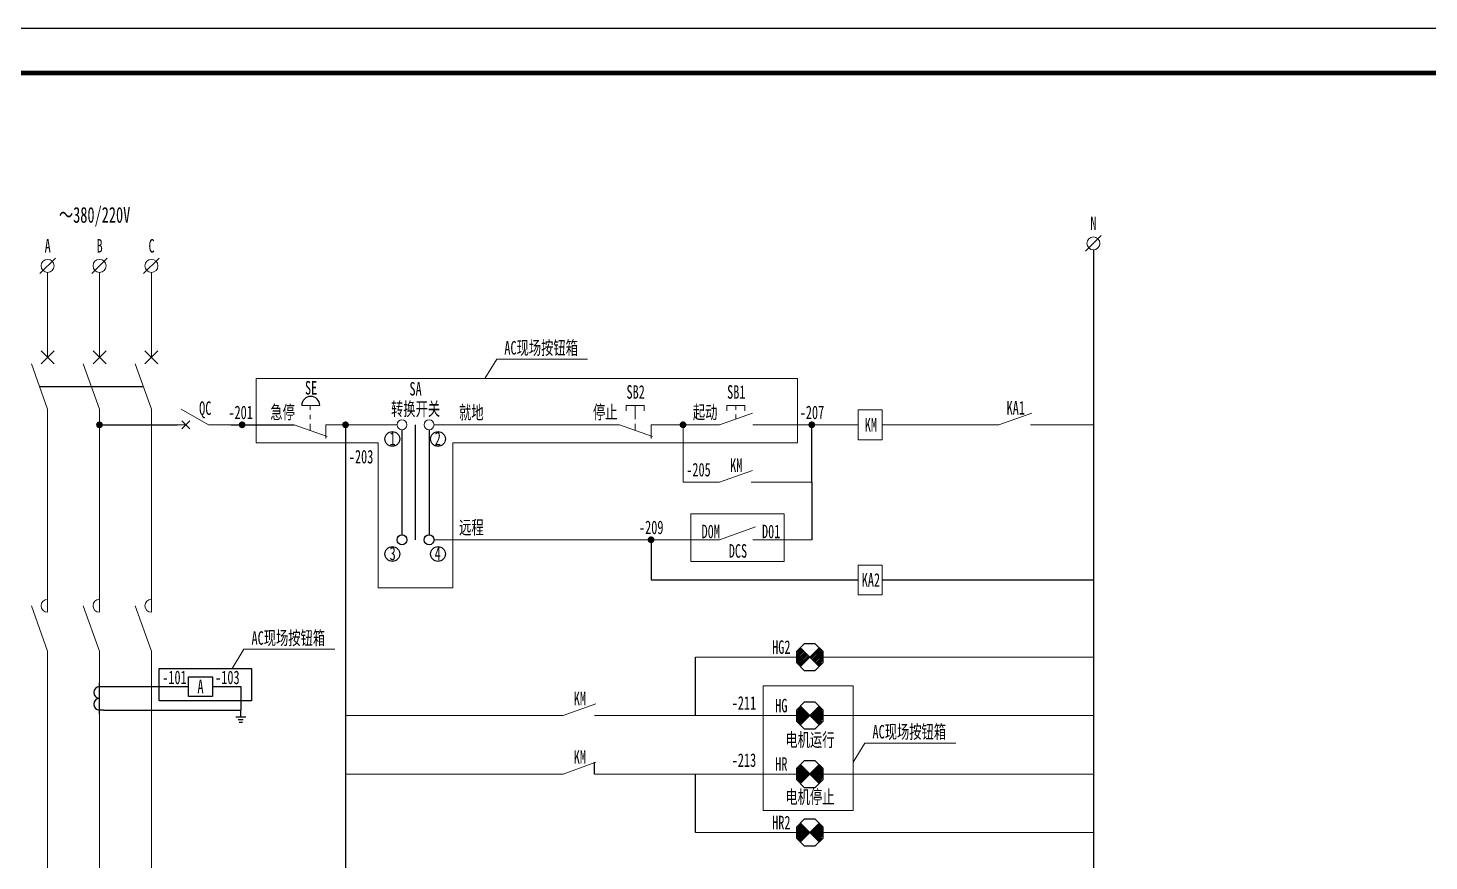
# Model space of a CAD drawing. Header units: millimetres. Extents: x -24326 to 675674, y 148048 to 606396.
# Drawn here: x 101953 to 133110, y 190529 to 209048 of the extents above; entities that cross this region are included whole.
import ezdxf
from ezdxf.enums import TextEntityAlignment as Align

# ---------------------------------------------------------------- set-up
doc = ezdxf.new("R2010")
doc.units = ezdxf.units.MM
doc.linetypes.add('常规', pattern=[20, 10, 0, 10])
for name, color, linetype, lineweight in [('1轮廓实线层', 3, 'Continuous', 5), ('_0', 7, 'Continuous', 25), ('MX', 3, 'Continuous', 0), ('TEXT', 4, 'Continuous', 0)]:
    doc.layers.add(name, color=color, linetype=linetype, lineweight=lineweight)
for name, color, linetype in [('BORDER', 7, 'Continuous'), ('D1', 4, 'Continuous'), ('动力平面导线层', 3, '常规'), ('图框', 7, 'Continuous'), ('标注-照明', 7, 'Continuous'), ('照明平面导线层', 3, 'Continuous'), ('照明平面设备层', 1, 'Continuous'), ('电气-接地设计-接地线', 3, '接地线'), ('表格图框层', 7, 'Continuous')]:
    doc.layers.add(name, color=color, linetype=linetype)
doc.styles.add('标准', font='NSimSun.ttf', dxfattribs={"width": 0.667})
doc.linetypes.add('接地线', pattern='A,500,[136,EESLTYPE.shx,S=100,R=0,X=0,Y=0],500,-200,60,-200', length=1460)

# ---------------------------------------------------------------- blocks, each defined once
blk = doc.blocks.new('*U57')
at = {"layer": '1轮廓实线层'}
for p, q in [((0, 15), (0, 10)), ((0, 5), (-3.5, 11.06)), ((0, 10), (-0.88, 10.88)), ((0, 10), (-0.88, 9.12)), ((0, 10), (0.88, 10.88)), ((0, 10), (0.88, 9.12)), ((0, 5), (0, 0))]:
    blk.add_line(p, q, dxfattribs=at)

msp = doc.modelspace()

# ---------------------------------------------------------------- hatches: boundary and pattern name
at = {"linetype": 'ByBlock', "lineweight": 25}
h = msp.add_hatch(dxfattribs=at)
h.set_pattern_fill('ANSI31', color=3, scale=184.8, style=0)
h.set_pattern_definition([(45, (-445063.01, 197256.602), (-16.3341666, 16.3341666), [])])
h.paths.add_polyline_path([(119339.4, 195061.6), (119130.4, 195270.9, 0.1991281), (119043.7, 195061.6, 0.1986966), (119130.1, 194852.7)])
h.paths.add_polyline_path([(119548.6, 195270.5), (119339.4, 195061.6), (119548.3, 194852.4, 0.1991281), (119635, 195061.6, 0.1986966)])
h = msp.add_hatch(dxfattribs=at)
h.set_pattern_fill('ANSI31', color=3, scale=184.8, style=0)
h.set_pattern_definition([(45, (-445063.01, 195956.602), (-16.3341666, 16.3341666), [])])
h.paths.add_polyline_path([(119339.4, 193761.6), (119130.4, 193970.9, 0.1991281), (119043.7, 193761.6, 0.1986966), (119130.1, 193552.7)])
h.paths.add_polyline_path([(119548.6, 193970.5), (119339.4, 193761.6), (119548.3, 193552.4, 0.1991281), (119635, 193761.6, 0.1986966)])
h = msp.add_hatch(dxfattribs=at)
h.set_pattern_fill('ANSI31', color=1, scale=184.8, style=0)
h.set_pattern_definition([(45, (-445063.01, 194656.602), (-16.3341666, 16.3341666), [])])
h.paths.add_polyline_path([(119339.4, 192461.6), (119130.4, 192670.9, 0.1991281), (119043.7, 192461.6, 0.1986966), (119130.1, 192252.7)])
h.paths.add_polyline_path([(119548.6, 192670.5), (119339.4, 192461.6), (119548.3, 192252.4, 0.1991281), (119635, 192461.6, 0.1986966)])
h = msp.add_hatch(dxfattribs=at)
h.set_pattern_fill('ANSI31', color=1, scale=184.8, style=0)
h.set_pattern_definition([(45, (-445063.01, 193356.602), (-16.3341666, 16.3341666), [])])
h.paths.add_polyline_path([(119339.4, 191161.6), (119130.4, 191370.9, 0.1991281), (119043.7, 191161.6, 0.1986966), (119130.1, 190952.7)])
h.paths.add_polyline_path([(119548.6, 191370.5), (119339.4, 191161.6), (119548.3, 190952.4, 0.1991281), (119635, 191161.6, 0.1986966)])

# ---------------------------------------------------------------- linework, layer by layer
at = {"color": 0, "linetype": 'ByBlock', "lineweight": 20}
for p, q in [((123546.5, 200226.2), (120952.6, 200226.2)), ((125645.7, 200226.2), (124248.2, 200226.2))]:
    msp.add_line(p, q, dxfattribs=at)
at = {"color": 3, "linetype": 'ByBlock', "lineweight": 25}
for p, q in [((119548.6, 195270.5), (119130.1, 194852.7)), ((119548.3, 194852.4), (119130.4, 195270.9)), ((119548.6, 193970.5), (119130.1, 193552.7)), ((119548.3, 193552.4), (119130.4, 193970.9))]:
    msp.add_line(p, q, dxfattribs=at)
at = {"color": 1, "linetype": 'ByBlock', "lineweight": 25}
for p, q in [((119548.6, 192670.5), (119130.1, 192252.7)), ((119548.3, 192252.4), (119130.4, 192670.9)), ((119548.6, 191370.5), (119130.1, 190952.7)), ((119548.3, 190952.4), (119130.4, 191370.9))]:
    msp.add_line(p, q, dxfattribs=at)
at = {"color": 7, "linetype": 'ByBlock', "lineweight": 20, "const_width": 75}
for points in [[(103506, 200226.2, 1), (103581, 200226.2, 1)], [(106676.6, 200226.2, 1), (106751.6, 200226.2, 1)], [(108977.5, 200226.2, 1), (109052.5, 200226.2, 1)], [(116482.5, 200226.2, 1), (116557.5, 200226.2, 1)], [(119346.2, 200226.2, 1), (119421.2, 200226.2, 1)], [(115771.9, 197669.9, 1), (115846.9, 197669.9, 1)]]:
    msp.add_lwpolyline(points, format="xyb", close=True, dxfattribs=at)
at = {"color": 3, "linetype": 'ByBlock', "lineweight": 25}
for points in [[(119216.9, 195357.3), (119043.7, 195184.1), (119043.7, 194939.2), (119216.9, 194766), (119461.8, 194766), (119635, 194939.2), (119635, 195184.1), (119461.8, 195357.3)], [(119216.9, 194057.3), (119043.7, 193884.1), (119043.7, 193639.2), (119216.9, 193466), (119461.8, 193466), (119635, 193639.2), (119635, 193884.1), (119461.8, 194057.3)]]:
    msp.add_lwpolyline(points, close=True, dxfattribs=at)
at = {"color": 1, "linetype": 'ByBlock', "lineweight": 25}
for points in [[(119216.9, 192757.3), (119043.7, 192584.1), (119043.7, 192339.2), (119216.9, 192166), (119461.8, 192166), (119635, 192339.2), (119635, 192584.1), (119461.8, 192757.3)], [(119216.9, 191457.3), (119043.7, 191284.1), (119043.7, 191039.2), (119216.9, 190866), (119461.8, 190866), (119635, 191039.2), (119635, 191284.1), (119461.8, 191457.3)]]:
    msp.add_lwpolyline(points, close=True, dxfattribs=at)
at = {"layer": '_0', "color": 0, "linetype": 'ByBlock', "ltscale": 500}
msp.add_line((102208.2, 201076.3), (104518, 201076.3), dxfattribs=at)
at = {"layer": '_0', "color": 0, "linetype": 'ByBlock', "lineweight": -3}
for p, q in [((103543.5, 193798), (103543.5, 194491.3)), ((103543.5, 194404.6), (103630.2, 194404.6)), ((103630.2, 193884.6), (103543.5, 193884.6))]:
    msp.add_line(p, q, dxfattribs=at)
at = {"layer": '_0', "color": 0, "linetype": 'ByBlock'}
for p, q in [((103630.2, 194404.6), (105524.5, 194404.6)), ((106056.1, 194404.6), (106683.8, 194404.6)), ((106683.8, 194404.6), (106683.8, 193884.6)), ((103630.2, 193884.6), (106683.8, 193884.6)), ((106683.8, 193734.6), (106683.8, 193884.6)), ((106571.3, 193734.6), (106796.3, 193734.6)), ((106629.3, 193674.6), (106739.7, 193674.6)), ((106646.9, 193613.7), (106721, 193613.7))]:
    msp.add_line(p, q, dxfattribs=at)
at = {"layer": '_0', "color": 0, "linetype": 'ByBlock', "lineweight": -3}
for centre in [(103543.5, 194274.6), (103543.5, 194014.6)]:
    msp.add_arc(centre, 130, 90, 270, dxfattribs=at)
at = {"layer": 'BORDER', "linetype": 'ByBlock'}
msp.add_lwpolyline([(105524.5, 194620.1), (106056.1, 194620.1), (106056.1, 194189.2), (105524.5, 194189.2)], close=True, dxfattribs=at)
at = {"layer": 'D1', "color": 1, "linetype": 'ByBlock'}
msp.add_arc((108240.9, 200657.8), 200.5, 0, 180, dxfattribs=at)
at = {"layer": 'MX', "color": 7, "linetype": 'ByBlock', "lineweight": 20}
for p, q in [((125472.4, 204087.3), (125818.9, 204433.7)), ((102215.4, 203587.3), (102561.9, 203933.7)), ((103370.3, 203587.3), (103716.8, 203933.7)), ((104525.2, 203587.3), (104871.6, 203933.7)), ((102388.7, 203616.1), (102388.7, 201725.9)), ((103543.5, 203616.1), (103543.5, 201725.9)), ((104698.4, 203616.1), (104698.4, 201725.9)), ((102388.7, 200571.1), (102027.8, 201581.6)), ((102533, 201870.3), (102244.3, 201581.6)), ((102533, 201581.6), (102244.3, 201870.3)), ((103543.5, 200571.1), (103182.6, 201581.6)), ((103687.9, 201870.3), (103399.2, 201581.6)), ((103687.9, 201581.6), (103399.2, 201870.3)), ((104698.4, 200571.1), (104337.5, 201581.6)), ((104842.8, 201870.3), (104554, 201581.6)), ((104842.8, 201581.6), (104554, 201870.3)), ((102388.7, 196058.4), (102388.7, 200581.2)), ((103543.5, 196058.4), (103543.5, 200581.2)), ((104698.4, 196058.4), (104698.4, 200581.2)), ((102388.7, 195192.3), (102027.8, 196202.8)), ((103543.5, 195192.3), (103182.6, 196202.8)), ((104698.4, 195192.3), (104337.5, 196202.8)), ((102388.7, 195192.3), (102388.7, 184578.8)), ((103543.5, 195192.3), (103543.5, 184032.9)), ((104698.4, 195192.3), (104698.4, 184578.8))]:
    msp.add_line(p, q, dxfattribs=at)
for centre in [(125645.6, 204260.5), (102388.7, 203760.5), (103543.5, 203760.5), (104698.4, 203760.5)]:
    msp.add_circle(centre, 144.4, dxfattribs=at)
for centre in [(102388.7, 196202.8), (103543.5, 196202.8), (104698.4, 196202.8)]:
    msp.add_arc(centre, 144.4, 90, 269.99999, dxfattribs=at)
at = {"layer": 'TEXT', "color": 7, "linetype": 'ByBlock', "ltscale": 100}
for centre in [(110269.6, 200226.2), (110873.1, 200226.2)]:
    msp.add_circle(centre, 109.7, dxfattribs=at)
at = {"layer": '动力平面导线层', "color": 0}
for p, q in [((125645.6, 204116.1), (125645.6, 188561.6)), ((109015, 200226.2), (109015, 187010.7)), ((116799.2, 193761.6), (116799.2, 195061.6)), ((116799.2, 191161.6), (116799.2, 192461.6))]:
    msp.add_line(p, q, dxfattribs=at)
at = {"layer": '动力平面导线层', "color": 0, "linetype": 'ByBlock'}
for p, q in [((106463.6, 200226.2), (107875.3, 200226.2)), ((119383.7, 198948.1), (119383.7, 197669.9)), ((115809.4, 197669.9), (115809.4, 196778.4)), ((115809.4, 196778.4), (120416.8, 196778.4))]:
    msp.add_line(p, q, dxfattribs=at)
at = {"layer": '动力平面导线层', "color": 6, "linetype": 'ByBlock'}
msp.add_lwpolyline([(104866.6, 194808.3), (106922.5, 194808.3), (106922.5, 194087.3), (104866.6, 194087.3)], close=True, dxfattribs=at)
at = {"layer": '图框', "linetype": 'Continuous', "lineweight": 100, "const_width": 100}
msp.add_lwpolyline([(98473.6, 168047.8), (154373.6, 168047.8), (154373.6, 208047.8), (98473.6, 208047.8)], close=True, dxfattribs=at)
at = {"layer": '标注-照明', "linetype": 'ByBlock', "lineweight": 25, "ltscale": 100}
for p, q in [((103543.5, 200226.2), (105277.7, 200226.2)), ((110269.6, 200116.5), (110269.6, 197779.7)), ((110873.1, 200116.5), (110873.1, 197779.7)), ((114554.7, 192461.6), (114554.7, 192723.1))]:
    msp.add_line(p, q, dxfattribs=at)
at = {"layer": '标注-照明', "color": 0, "linetype": 'ByBlock', "lineweight": 25, "ltscale": 100}
msp.add_line((110571.6, 197669.9), (110571.6, 200226.2), dxfattribs=at)
at = {"layer": '标注-照明', "linetype": 'ByBlock', "lineweight": 25, "ltscale": 100}
for centre, radius in [((110056.3, 199910.8), 164.8), ((111072.6, 199910.8), 164.8), ((110269.6, 197669.9), 109.7), ((110873.1, 197669.9), 109.7), ((110056.3, 197354.6), 164.8), ((111072.6, 197354.6), 164.8)]:
    msp.add_circle(centre, radius, dxfattribs=at)
at = {"layer": '照明平面导线层', "color": 6, "linetype": 'ByBlock', "lineweight": 20}
for p, q in [((112378.2, 201687.1), (112113.4, 201259.5)), ((112378.2, 201687.1), (114396.9, 201687.1)), ((107028.1, 201259.5), (119068.8, 201259.5)), ((107028.1, 201259.5), (107028.1, 199824.7)), ((119068.8, 201259.5), (119068.8, 199824.7)), ((109736.9, 199824.7), (107028.1, 199824.7)), ((119068.8, 199824.7), (111403.8, 199824.7)), ((106756.4, 195235.9), (106491.5, 194808.3)), ((106756.4, 195235.9), (108775, 195235.9)), ((118305, 194425.1), (120300.9, 194425.1)), ((118305.9, 191652.6), (118305.9, 194425.1)), ((120300.9, 191652.6), (120300.9, 194425.1)), ((120565.8, 193150.9), (120300.9, 192723.3)), ((120565.8, 193150.9), (122584.5, 193150.9)), ((118305, 191652.6), (120300.9, 191652.6))]:
    msp.add_line(p, q, dxfattribs=at)
at = {"layer": '照明平面导线层', "color": 1, "linetype": 'ByBlock', "lineweight": 20}
msp.add_line((108441.4, 200657.8), (108040.4, 200657.8), dxfattribs=at)
at = {"layer": '照明平面导线层', "color": 0, "linetype": 'ByBlock', "lineweight": 20}
for p, q in [((108226.2, 200557.6), (108226.2, 200657.8)), ((115458.5, 200457.3), (115458.5, 200657.8)), ((117696.5, 200557.6), (117696.5, 200657.8)), ((108226.2, 200351.5), (108226.2, 200451.7)), ((115458.5, 200351.5), (115458.5, 200451.7)), ((117331, 200226.2), (118062.1, 200487.6)), ((117696.5, 200356.9), (117696.5, 200452.1)), ((123546.5, 200226.2), (124277.6, 200487.6)), ((107875.3, 200226.2), (108606.4, 199964.8)), ((108226.2, 200100.7), (108226.2, 200251.3)), ((108577.1, 200226.2), (110159.9, 200226.2)), ((108577.1, 200226.2), (108577.1, 199925)), ((115107.6, 200226.2), (110982.8, 200226.2)), ((115107.6, 200226.2), (115838.7, 199964.8)), ((115458.5, 200100.7), (115458.5, 200251.3)), ((117331, 200226.2), (115809.4, 200226.2)), ((115809.4, 200226.2), (115809.4, 199925)), ((116520, 200226.2), (116520, 198948.1)), ((118073.7, 200226.2), (120416.8, 200226.2)), ((117331, 198948.1), (118062.1, 199209.5)), ((117331, 198948.1), (116520, 198948.1)), ((118032.7, 198948.1), (119383.7, 198948.1)), ((110982.8, 197669.9), (111770.2, 197669.9)), ((111770.2, 197669.9), (117331, 197669.9)), ((118073.7, 197669.9), (119383.7, 197669.9)), ((116799.2, 195061.6), (119043.7, 195061.6)), ((119635, 195061.6), (125645.7, 195061.6)), ((113852.9, 193761.6), (114584.1, 194023.1)), ((109014.9, 193761.6), (113852.9, 193761.6)), ((114554.7, 193761.6), (119043.7, 193761.6)), ((119635, 193761.6), (125645.8, 193761.6)), ((113852.9, 192461.6), (114584.1, 192723.1)), ((109015, 192461.6), (113852.9, 192461.6)), ((114554.7, 192461.6), (119043.7, 192461.6)), ((119635, 192461.6), (125645.6, 192461.6)), ((116799.2, 191161.6), (119043.7, 191161.6)), ((119635, 191161.6), (125645.8, 191161.6))]:
    msp.add_line(p, q, dxfattribs=at)
at = {"layer": '照明平面导线层', "color": 7, "linetype": 'ByBlock', "lineweight": 20}
msp.add_line((117331, 197669.9), (118135.2, 197957.5), dxfattribs=at)
at = {"layer": '照明平面导线层', "color": 0, "linetype": 'ByBlock', "lineweight": 20}
for points in [[(115659, 200537.5), (115659, 200657.8), (115258, 200657.8), (115258, 200537.5)], [(117897, 200537.5), (117897, 200657.8), (117496, 200657.8), (117496, 200537.5)]]:
    msp.add_lwpolyline(points, dxfattribs=at)
for points in [[(120416.8, 200557), (120952.6, 200557), (120952.6, 199895.4), (120416.8, 199895.4)], [(120416.8, 197109.1), (120952.6, 197109.1), (120952.6, 196447.6), (120416.8, 196447.6)]]:
    msp.add_lwpolyline(points, close=True, dxfattribs=at)
at = {"layer": '照明平面设备层', "color": 0, "lineweight": -3, "ltscale": 100}
msp.add_lwpolyline([(95973.6, 209047.8), (155373.6, 209047.8), (155373.6, 167047.8), (95973.6, 167047.8)], close=True, dxfattribs=at)
at = {"layer": '电气-接地设计-接地线', "color": 0, "linetype": 'ByBlock', "lineweight": -3}
for p, q in [((119383.7, 198948.1), (119383.7, 200226.2)), ((120952.6, 196778.4), (125645.7, 196778.4))]:
    msp.add_line(p, q, dxfattribs=at)
at = {"layer": '表格图框层', "color": 6, "linetype": 'ByBlock', "lineweight": 20, "ltscale": 50}
for p, q in [((109736.9, 196601.1), (109736.9, 199824.7)), ((111403.8, 199824.7), (111403.8, 196601.1)), ((111403.8, 196601.1), (109736.9, 196601.1))]:
    msp.add_line(p, q, dxfattribs=at)
at = {"layer": '表格图框层', "color": 4, "linetype": 'ByBlock', "lineweight": 20, "ltscale": 50}
for p, q in [((116696.4, 198248.9), (118769.8, 198248.9)), ((116696.4, 198248.9), (116696.4, 197185.6)), ((118769.8, 198248.9), (118769.8, 197185.6)), ((116696.4, 197185.6), (118769.8, 197185.6))]:
    msp.add_line(p, q, dxfattribs=at)

# ---------------------------------------------------------------- block references
at = {"layer": '_0', "color": 3, "linetype": 'ByBlock', "xscale": -100, "yscale": 100, "zscale": 100, "rotation": 90}
msp.add_blockref('*U57', (106463.6, 200226.2), dxfattribs=at)

# ---------------------------------------------------------------- texts
at = {"layer": 'TEXT', "color": 7, "linetype": 'ByBlock', "ltscale": 100, "style": '标准', "width": 0.667}
for s, height, p in [('～380/220V', 350, (103432.9, 204719.1)), ('N', 300, (125648, 204555.1)), ('A', 300, (102391.1, 204055.1)), ('B', 300, (103545.9, 204055.1)), ('C', 300, (104700.8, 204055.1)), ('SE', 300, (108249, 200899.5)), ('SA', 300, (110572.5, 200877.7)), ('SB2', 300, (115466.7, 200806.5)), ('SB1', 300, (117704.7, 200806.5)), ('QC', 300, (105895, 200446.4)), ('转换开关', 300, (110572.5, 200428.7)), ('就地', 300, (111813.3, 200352.2)), ('停止', 300, (114789.2, 200356.9)), ('起动', 300, (117012.5, 200356.9)), ('KA1', 300, (123920.2, 200455.4)), ('KM', 300, (120698.2, 200075.8)), ('1', 300, (110062.1, 199771.6)), ('2', 300, (111067.1, 199771.6)), ('KM', 300, (117704.7, 199177.3)), ('远程', 300, (111813.3, 197796)), ('D0M', 300, (117136.5, 197705.5)), ('D01', 300, (118480.3, 197705.5)), ('3', 300, (110062.1, 197215.3)), ('4', 300, (111067.1, 197215.3)), ('KA2', 300, (120698.2, 196627.9)), ('HG2', 300, (118706.2, 195133.8)), ('KM', 300, (114226.7, 193990.9)), ('HG', 300, (118706.2, 193833.8)), ('电机运行', 300, (119342.4, 193073.1)), ('KM', 300, (114226.7, 192690.9)), ('HR', 300, (118706.2, 192533.8)), ('电机停止', 300, (119342.4, 191803.6)), ('HR2', 300, (118706.2, 191233.8))]:
    msp.add_text(s, height=height, dxfattribs=at).set_placement(p, align=Align.CENTER)
at = {"layer": 'TEXT', "color": 6, "linetype": 'ByBlock', "ltscale": 100, "style": '标准', "width": 0.667}
for p in [(113364.4, 201788.6), (107742.5, 195337.4), (121551.9, 193252.4)]:
    msp.add_text('AC现场按钮箱', height=300, dxfattribs=at).set_placement(p, align=Align.CENTER)
at = {"layer": 'TEXT', "color": 2, "linetype": 'ByBlock', "ltscale": 100, "style": '标准', "width": 0.667}
for s, p in [('-201', (106681.9, 200352.7)), ('-207', (119387.3, 200352.7)), ('-203', (109360.1, 199368.5)), ('-205', (116864, 199079.8)), ('-209', (115813, 197796.4)), ('-101', (105209.9, 194461.3)), ('-103', (106386.7, 194461.3)), ('-211', (117874.9, 193893.4)), ('-213', (117874.9, 192621.8))]:
    msp.add_text(s, height=300, dxfattribs=at).set_placement(p, align=Align.CENTER)
at = {"layer": 'TEXT', "color": 1, "linetype": 'ByBlock', "ltscale": 100, "style": '标准', "width": 0.667}
msp.add_text('急停', height=300, dxfattribs=at).set_placement((107614, 200356.9), align=Align.CENTER)
at = {"layer": 'TEXT', "color": 4, "linetype": 'ByBlock', "ltscale": 100, "style": '标准', "width": 0.667}
msp.add_text('DCS', height=300, dxfattribs=at).set_placement((117741.3, 197272.8), align=Align.CENTER)
at = {"layer": 'TEXT', "color": 7, "linetype": 'ByBlock', "ltscale": 100, "style": '标准', "width": 0.667}
msp.add_text('A', height=300, dxfattribs=at).set_placement((105721.5, 194259.9))

doc.saveas('drawing.dxf')
